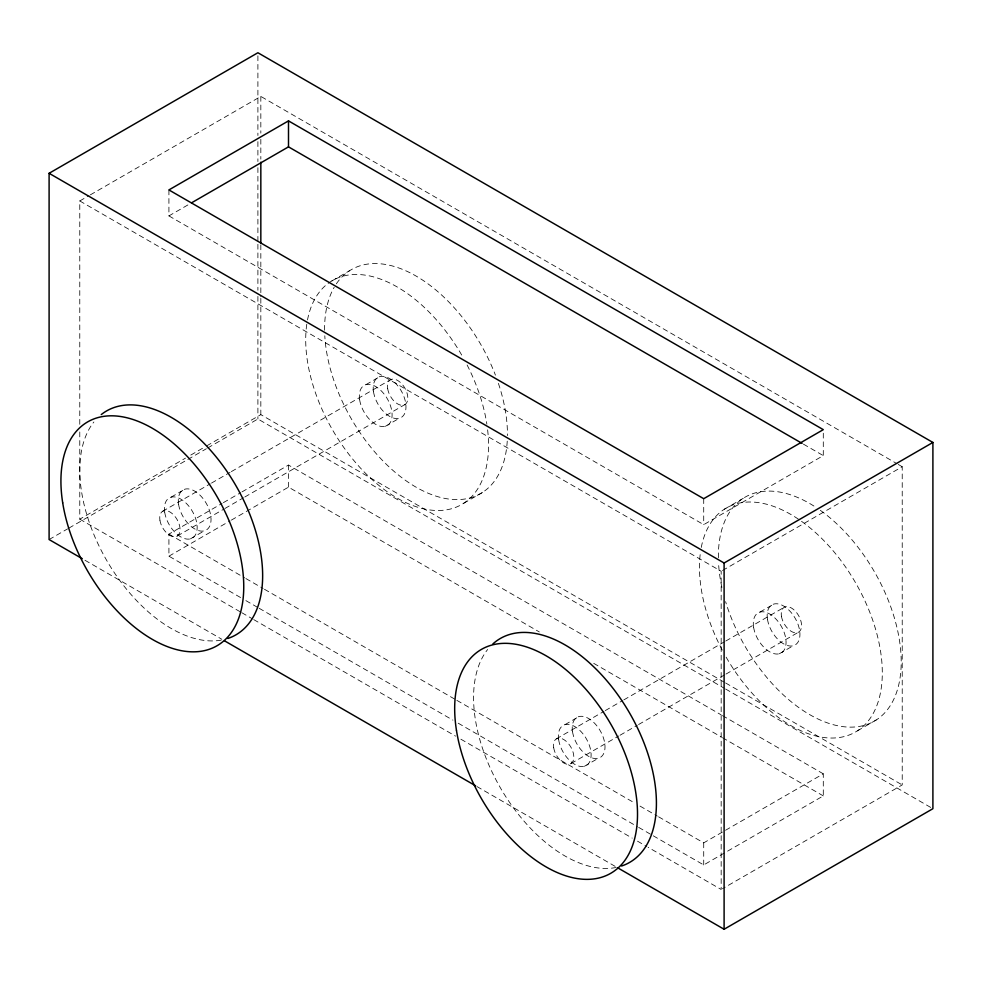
<?xml version="1.0" encoding="UTF-8"?>
<svg xmlns="http://www.w3.org/2000/svg" width="982" height="982" viewBox="0 0 982 982"><rect width="100%" height="100%" fill="white"/><g stroke="black" fill="none" stroke-linecap="round" stroke-linejoin="round"><path stroke-width="0.74" stroke-dasharray="4.91 3.68" d="M79.775 424.31L79.775 200.954L89.018 195.614M90.344 194.853L260.831 96.42L896.922 463.664M168.916 189.931L168.916 215.905L188.839 204.391M331.891 280.926L349.518 270.75M79.775 431.957L79.775 519.159L185.5 458.128M190.778 455.071L205.324 446.675M206.637 445.914L260.831 414.637L724.286 682.208M49.1 539.548L67.598 528.868M68.924 528.095L186.543 460.19M187.857 459.429L206.367 448.749M207.681 447.988L257.898 418.995L724.286 688.259M171.114 497.137L184.984 489.134M366.041 384.6L379.924 376.585M162.509 511.364L210.173 483.844M211.498 483.083L230.034 472.379M231.359 471.606L390.259 379.874M240.578 597.547L168.916 556.18L168.916 534.11L222.067 503.422M223.393 502.649L240.664 492.682M241.989 491.908L288.499 465.063L721.119 714.835M177.288 536L223.626 509.241M224.952 508.467L243.487 497.776M244.813 497.002L405.038 404.498M190.459 538.848L204.33 530.832M385.386 426.298L399.257 418.295M168.916 556.18L230.034 520.89M231.359 520.116L288.499 487.133L539.314 631.942M463.614 503.324L482.518 492.412M724.397 509.179L743.288 498.279M168.916 215.905L703.713 524.658L823.297 455.611L823.297 432.706M722.494 570.505L902.225 466.732L902.225 784.937L722.494 888.71M565.067 724.593L578.95 716.578M760.007 612.044L773.877 604.04M556.266 738.894L603.942 711.373M605.268 710.6L622.478 700.669M623.803 699.908L724.434 641.798M725.759 641.037L784.029 607.404M571.045 763.517L618.721 735.997M620.047 735.236L637.257 725.293M638.582 724.532L724.642 674.843M725.968 674.082L798.796 632.027M584.413 766.291L598.284 758.288M779.34 653.754L793.223 645.739M857.384 730.853L876.275 719.941M658.591 816.815L703.713 842.863L823.297 773.828L823.297 795.899L703.713 864.933L653.276 835.817M898.248 464.437L902.225 466.732M803.386 444.122L823.297 455.611M79.775 200.954L721.169 571.266L721.169 889.471L648.132 847.306M725.612 682.969L902.225 784.937M725.612 689.02L931.574 807.928M722.445 715.596L823.297 773.828M593.717 663.353L721.119 736.905M722.445 737.666L823.297 795.899M168.916 534.11L244.555 577.772M245.881 578.545L263.127 588.5M264.465 589.274L455.55 699.601M456.875 700.362L634.703 803.031M640.006 806.087L657.265 816.054M245.881 600.616L257.824 607.502M259.15 608.275L452.898 720.137M458.201 723.194L637.355 826.623M638.681 827.396L651.95 835.056M79.775 519.159L240.455 611.933M241.781 612.694L252.399 618.832M253.737 619.605L455.587 736.132M460.889 739.201L632.199 838.112M637.514 841.169L646.807 846.545M84.98 560.256L221.834 639.27M476.957 786.557L616.463 867.118M703.713 498.696L703.713 524.658M703.713 842.863L703.713 864.933M288.499 465.063L288.499 487.133M260.831 96.42L260.831 133.135M260.831 139.26L260.831 159.145M260.831 244.825L260.831 296.834M260.831 298.368L260.831 414.637M257.898 55.814L257.898 135.504M257.898 141.629L257.898 161.551M257.898 167.677L257.898 242.763M257.898 244.297L257.898 290.267M257.898 296.404L257.898 418.995M701.258 547.477A129.28 74.644 60 0 1 826.463 543.328A129.28 74.644 60 0 1 866.271 723.255A129.28 74.644 60 0 1 725.121 655.387M722.249 650.109A129.28 74.644 60 0 1 700.547 551.675M820.289 510.309A129.28 74.644 60 0 1 901.059 655.816A129.28 74.644 60 0 1 830.502 723.894A129.28 74.644 60 0 1 725.6 601.671M721.893 587.445A129.28 74.644 60 0 1 718.493 561.937M718.37 557.801A129.28 74.644 60 0 1 814.397 506.344M616.266 867.437A129.28 74.644 60 0 1 501.434 789.614A129.28 74.644 60 0 1 487.649 649.495M221.134 640.166A129.28 74.644 60 0 1 107.075 561.078A129.28 74.644 60 0 1 93.891 421.978M487.624 429.846A129.28 74.644 60 0 1 396.556 497.727A129.28 74.644 60 0 1 306.789 324.146M307.501 319.948A129.28 74.644 60 0 1 371.429 276.347A129.28 74.644 60 0 1 462.89 357.129M467.101 364.973A129.28 74.644 60 0 1 486.863 424.175M507.24 441.127A129.28 74.644 60 0 1 416.012 487.146A129.28 74.644 60 0 1 324.797 335.783M324.612 330.271A129.28 74.644 60 0 1 334.187 287.272M336.335 283.835A129.28 74.644 60 0 1 415.742 275.856A129.28 74.644 60 0 1 495.431 375.136M498.402 383.373A129.28 74.644 60 0 1 507.436 435.615M553.701 747.756A14.362 8.298 60 0 0 570.37 763.886A14.362 8.298 60 0 0 566.909 741.975A14.362 8.298 60 0 0 553.701 747.756M781.451 616.266A14.362 8.298 60 0 0 798.121 632.396A14.362 8.298 60 0 0 794.659 610.485A14.362 8.298 60 0 0 781.451 616.266M159.931 520.239A14.362 8.298 60 0 0 176.6 536.356A14.362 8.298 60 0 0 173.151 514.445A14.362 8.298 60 0 0 159.931 520.239M387.694 388.749A14.362 8.298 60 0 0 404.363 404.866A14.362 8.298 60 0 0 400.902 382.955A14.362 8.298 60 0 0 387.694 388.749M373.528 391.879A23.163 13.38 60 0 0 400.411 417.89A23.163 13.38 60 0 0 394.838 382.55A23.163 13.38 60 0 0 373.528 391.879M164.73 512.432A23.163 13.38 60 0 0 191.613 538.443A23.163 13.38 60 0 0 186.028 503.103A23.163 13.38 60 0 0 164.73 512.432M359.658 399.895A23.163 13.38 60 0 0 386.54 425.906A23.163 13.38 60 0 0 380.955 390.554A23.163 13.38 60 0 0 359.658 399.895M178.601 504.429A23.163 13.38 60 0 0 205.484 530.427A23.163 13.38 60 0 0 199.898 495.088A23.163 13.38 60 0 0 178.601 504.429M767.482 619.335A23.163 13.38 60 0 0 794.364 645.346A23.163 13.38 60 0 0 788.792 609.994A23.163 13.38 60 0 0 767.482 619.335M558.684 739.888A23.163 13.38 60 0 0 585.567 765.886A23.163 13.38 60 0 0 579.981 730.547A23.163 13.38 60 0 0 558.684 739.888M753.611 627.338A23.163 13.38 60 0 0 780.494 653.349A23.163 13.38 60 0 0 774.921 618.009A23.163 13.38 60 0 0 753.611 627.338M572.555 731.872A23.163 13.38 60 0 0 599.437 757.883A23.163 13.38 60 0 0 593.865 722.531A23.163 13.38 60 0 0 572.555 731.872"/><path stroke-width="1.47" d="M82.316 558.721L49.1 539.548L49.1 173.298L257.898 52.746L932.9 442.452L932.9 808.702L724.102 929.254L617.801 867.879M288.499 120.884L168.916 189.931L703.713 498.696L823.297 429.65L288.499 120.884L288.499 146.858L802.061 443.361M191.502 202.857L288.499 146.858M49.1 173.298L724.102 563.005L932.9 442.452M224.497 640.804L475.619 785.796M724.102 563.005L724.102 929.254M260.831 162.202L260.831 243.29M492.804 643.996A129.28 74.644 60 0 1 629.413 712.723A129.28 74.644 60 0 1 621.581 866.014M101.244 414.588A129.28 74.644 60 0 1 236.883 487.354A129.28 74.644 60 0 1 227.812 638.484M456.458 730.35A129.28 74.644 60 0 0 606.471 875.465A129.28 74.644 60 0 0 575.354 678.231A129.28 74.644 60 0 0 456.458 730.35M62.701 502.821A129.28 74.644 60 0 0 212.713 647.936A129.28 74.644 60 0 0 181.584 450.701A129.28 74.644 60 0 0 62.701 502.821"/></g></svg>
